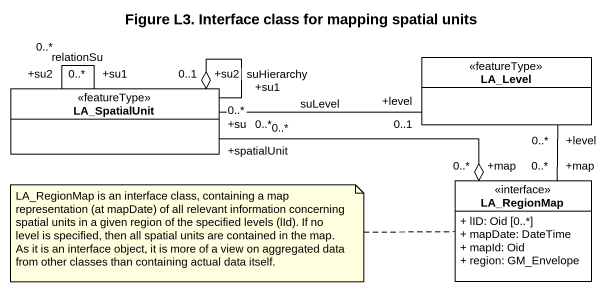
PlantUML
@startuml
title Figure L3. Interface class for mapping spatial units
hide circle
hide empty members
skinparam classAttributeIconSize 0
class LA_Level <<featureType>> #FFFFFF
class LA_SpatialUnit <<featureType>> #FFFFFF
class LA_RegionMap <<interface>> #FFFFFF {
  + lID: Oid [0..*]
  + mapDate: DateTime
  + mapId: Oid
  + region: GM_Envelope
}
LA_Level "+level\n0..1" -left- "+su\n0..*" LA_SpatialUnit : suLevel
LA_SpatialUnit "+su1\n0..*" -- "+su2\n0..*" LA_SpatialUnit : relationSu
LA_SpatialUnit "+su1\n0..*" --o "+su2\n0..1" LA_SpatialUnit : suHierarchy
LA_SpatialUnit "+spatialUnit\n0..*" -right-o "+map\n0..*" LA_RegionMap
LA_RegionMap "+map\n0..*" -up- "+level\n0..*" LA_Level
note left of LA_RegionMap : LA_RegionMap is an interface class, containing a map representation (at mapDate) of all relevant information concerning spatial units in a given region of the specified levels (lId). If no level is specified, then all spatial units are contained in the map. As it is an interface object, it is more of a view on aggregated data from other classes than containing actual data itself.
@enduml
